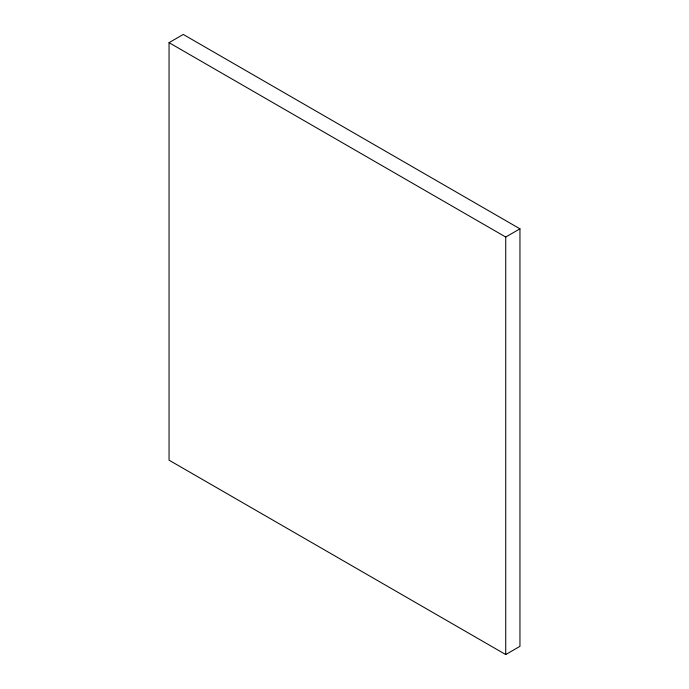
<?xml version="1.0" encoding="UTF-8"?>
<svg xmlns="http://www.w3.org/2000/svg" width="689" height="689" viewBox="0 0 689 689"><rect width="100%" height="100%" fill="white"/><g stroke="black" fill="none" stroke-linecap="round" stroke-linejoin="round"><path stroke-width="1.03" d="M169.046 42.666L183.274 34.45L519.954 228.826L519.954 646.334L505.726 654.55L169.046 460.174L169.046 42.666L505.726 237.042L519.954 228.826M505.726 237.042L505.726 654.55"/></g></svg>
